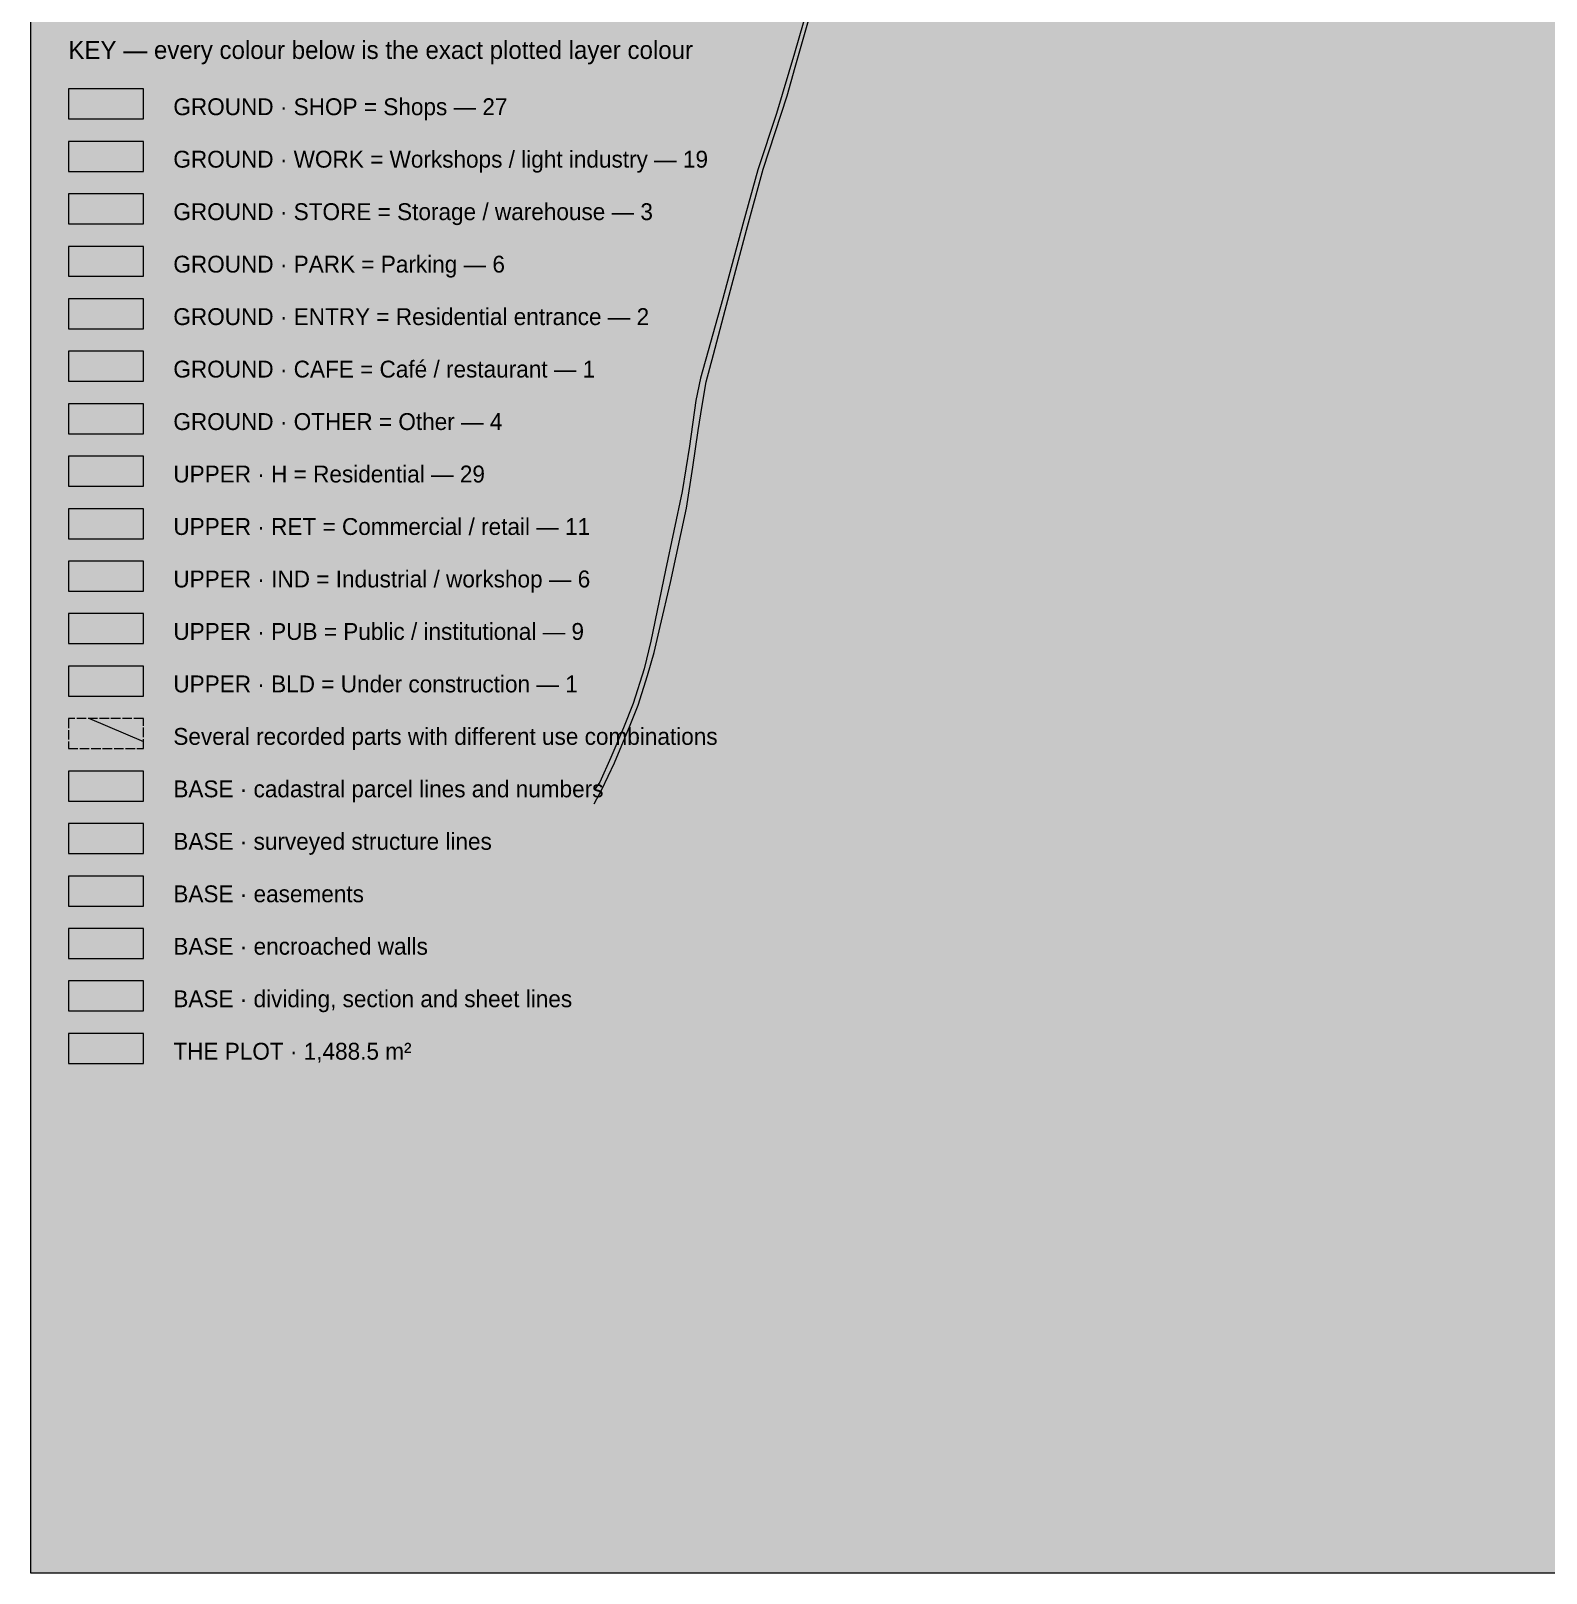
# Model space of a CAD drawing. Header units: metres. Extents: x -334141 to -333355, y -28230 to -27441.
# Drawn here: x -334064.1 to -333862, y -28229.7 to -28024 of the extents above; entities that cross this region are included whole.
import ezdxf

# ---------------------------------------------------------------- set-up
doc = ezdxf.new("R2010")
doc.units = ezdxf.units.M
doc.linetypes.add('DASHED', pattern=[1.524, 1.27, -0.254])
for name, color, linetype, lineweight, true_color in [('EB-06-KEY-GROUND-0', 7, 'CONTINUOUS', 18, 0x7c664f), ('EB-06-KEY-GROUND-1', 7, 'CONTINUOUS', 18, 0x394536), ('EB-06-KEY-GROUND-2', 7, 'CONTINUOUS', 18, 0x725d47), ('EB-06-KEY-GROUND-3', 7, 'CONTINUOUS', 18, 0x626568), ('EB-06-KEY-GROUND-4', 7, 'CONTINUOUS', 18, 0x4a5a46), ('EB-06-KEY-GROUND-5', 7, 'CONTINUOUS', 18, 0x9a856d), ('EB-06-KEY-GROUND-6', 7, 'CONTINUOUS', 18, 0x686b68), ('EB-06-KEY-UPPER-10', 7, 'CONTINUOUS', 18, 0x626568), ('EB-06-KEY-UPPER-11', 7, 'CONTINUOUS', 18, 0xc8bcac), ('EB-06-KEY-UPPER-7', 7, 'CONTINUOUS', 18, 0x4a5a46), ('EB-06-KEY-UPPER-8', 7, 'CONTINUOUS', 18, 0x7c664f), ('EB-06-KEY-UPPER-9', 7, 'CONTINUOUS', 18, 0x2b3529), ('EB-06-USE-PARCEL-MULTIPLE', 7, 'DASHED', 18, 0x4e504d), ('EB-BASE-DIVIDING', 7, 'CONTINUOUS', 18, 0xc8bcac), ('EB-BASE-EASEMENTS', 7, 'CONTINUOUS', 18, 0x71806b), ('EB-BASE-ENCROACHED', 7, 'CONTINUOUS', 18, 0x725d47), ('EB-BASE-PARCELS', 7, 'CONTINUOUS', 18, 0x8a8d90), ('EB-BASE-STRUCTURES', 7, 'CONTINUOUS', 18, 0x4e504d), ('EB-KEY-BACKGROUND', 7, 'CONTINUOUS', 0, 0xf4f2ed), ('EB-KEY-TEXT', 7, 'CONTINUOUS', 13, 0x151515), ('EB-PLOT-OUTLINE', 7, 'CONTINUOUS', 18, 0x151515)]:
    doc.layers.add(name, color=color, linetype=linetype, lineweight=lineweight, true_color=true_color)
doc.styles.add('OD-INTER', font='Inter.ttf')

msp = doc.modelspace()

# ---------------------------------------------------------------- hatches: boundary and pattern name
at = {"layer": 'EB-06-KEY-GROUND-0', "transparency": 33554656}
msp.add_hatch(color=256, dxfattribs=at).paths.add_polyline_path([(-334059.11, -28035.72), (-334049.11, -28035.72), (-334049.11, -28031.72), (-334059.11, -28031.72)])
at = {"layer": 'EB-06-KEY-GROUND-1', "transparency": 33554656}
msp.add_hatch(color=256, dxfattribs=at).paths.add_polyline_path([(-334059.11, -28042.72), (-334049.11, -28042.72), (-334049.11, -28038.72), (-334059.11, -28038.72)])
at = {"layer": 'EB-06-KEY-GROUND-2', "transparency": 33554656}
msp.add_hatch(color=256, dxfattribs=at).paths.add_polyline_path([(-334059.11, -28049.72), (-334049.11, -28049.72), (-334049.11, -28045.72), (-334059.11, -28045.72)])
at = {"layer": 'EB-06-KEY-GROUND-3', "transparency": 33554656}
msp.add_hatch(color=256, dxfattribs=at).paths.add_polyline_path([(-334059.11, -28056.72), (-334049.11, -28056.72), (-334049.11, -28052.72), (-334059.11, -28052.72)])
at = {"layer": 'EB-06-KEY-GROUND-4', "transparency": 33554656}
msp.add_hatch(color=256, dxfattribs=at).paths.add_polyline_path([(-334059.11, -28063.72), (-334049.11, -28063.72), (-334049.11, -28059.72), (-334059.11, -28059.72)])
at = {"layer": 'EB-06-KEY-GROUND-5', "transparency": 33554656}
msp.add_hatch(color=256, dxfattribs=at).paths.add_polyline_path([(-334059.11, -28070.72), (-334049.11, -28070.72), (-334049.11, -28066.72), (-334059.11, -28066.72)])
at = {"layer": 'EB-06-KEY-GROUND-6', "transparency": 33554656}
msp.add_hatch(color=256, dxfattribs=at).paths.add_polyline_path([(-334059.11, -28077.72), (-334049.11, -28077.72), (-334049.11, -28073.72), (-334059.11, -28073.72)])
at = {"layer": 'EB-06-KEY-UPPER-10', "transparency": 33554656}
msp.add_hatch(color=256, dxfattribs=at).paths.add_polyline_path([(-334059.11, -28105.72), (-334049.11, -28105.72), (-334049.11, -28101.72), (-334059.11, -28101.72)])
at = {"layer": 'EB-06-KEY-UPPER-11', "transparency": 33554656}
msp.add_hatch(color=256, dxfattribs=at).paths.add_polyline_path([(-334059.11, -28112.72), (-334049.11, -28112.72), (-334049.11, -28108.72), (-334059.11, -28108.72)])
at = {"layer": 'EB-06-KEY-UPPER-7', "transparency": 33554656}
msp.add_hatch(color=256, dxfattribs=at).paths.add_polyline_path([(-334059.11, -28084.72), (-334049.11, -28084.72), (-334049.11, -28080.72), (-334059.11, -28080.72)])
at = {"layer": 'EB-06-KEY-UPPER-8', "transparency": 33554656}
msp.add_hatch(color=256, dxfattribs=at).paths.add_polyline_path([(-334059.11, -28091.72), (-334049.11, -28091.72), (-334049.11, -28087.72), (-334059.11, -28087.72)])
at = {"layer": 'EB-06-KEY-UPPER-9', "transparency": 33554656}
msp.add_hatch(color=256, dxfattribs=at).paths.add_polyline_path([(-334059.11, -28098.72), (-334049.11, -28098.72), (-334049.11, -28094.72), (-334059.11, -28094.72)])
at = {"layer": 'EB-06-USE-PARCEL-MULTIPLE', "transparency": 33554656}
h = msp.add_hatch(dxfattribs=at)
h.set_pattern_fill('ANSI31', color=256, scale=2, angle=112)
h.paths.add_polyline_path([(-334059.11, -28119.72), (-334049.11, -28119.72), (-334049.11, -28115.72), (-334059.11, -28115.72)])
at = {"layer": 'EB-BASE-DIVIDING', "transparency": 33554656}
msp.add_hatch(color=256, dxfattribs=at).paths.add_polyline_path([(-334059.11, -28154.72), (-334049.11, -28154.72), (-334049.11, -28150.72), (-334059.11, -28150.72)])
at = {"layer": 'EB-BASE-EASEMENTS', "transparency": 33554656}
msp.add_hatch(color=256, dxfattribs=at).paths.add_polyline_path([(-334059.11, -28140.72), (-334049.11, -28140.72), (-334049.11, -28136.72), (-334059.11, -28136.72)])
at = {"layer": 'EB-BASE-ENCROACHED', "transparency": 33554656}
msp.add_hatch(color=256, dxfattribs=at).paths.add_polyline_path([(-334059.11, -28147.72), (-334049.11, -28147.72), (-334049.11, -28143.72), (-334059.11, -28143.72)])
at = {"layer": 'EB-BASE-PARCELS', "transparency": 33554656}
msp.add_hatch(color=256, dxfattribs=at).paths.add_polyline_path([(-334059.11, -28126.72), (-334049.11, -28126.72), (-334049.11, -28122.72), (-334059.11, -28122.72)])
at = {"layer": 'EB-BASE-STRUCTURES', "transparency": 33554656}
msp.add_hatch(color=256, dxfattribs=at).paths.add_polyline_path([(-334059.11, -28133.72), (-334049.11, -28133.72), (-334049.11, -28129.72), (-334059.11, -28129.72)])
at = {"layer": 'EB-KEY-BACKGROUND', "transparency": 33554687}
msp.add_hatch(color=256, dxfattribs=at).paths.add_polyline_path([(-334064.11, -28007.72), (-333479.11, -28007.72), (-333479.11, -28229.72), (-334064.11, -28229.72)])
at = {"layer": 'EB-PLOT-OUTLINE', "transparency": 33554656}
msp.add_hatch(color=256, dxfattribs=at).paths.add_polyline_path([(-334059.11, -28161.72), (-334049.11, -28161.72), (-334049.11, -28157.72), (-334059.11, -28157.72)])

# ---------------------------------------------------------------- linework, layer by layer
at = {"layer": 'EB-06-KEY-GROUND-0'}
msp.add_lwpolyline([(-334059.11, -28035.72), (-334049.11, -28035.72), (-334049.11, -28031.72), (-334059.11, -28031.72)], close=True, dxfattribs=at)
at = {"layer": 'EB-06-KEY-GROUND-1'}
msp.add_lwpolyline([(-334059.11, -28042.72), (-334049.11, -28042.72), (-334049.11, -28038.72), (-334059.11, -28038.72)], close=True, dxfattribs=at)
at = {"layer": 'EB-06-KEY-GROUND-2'}
msp.add_lwpolyline([(-334059.11, -28049.72), (-334049.11, -28049.72), (-334049.11, -28045.72), (-334059.11, -28045.72)], close=True, dxfattribs=at)
at = {"layer": 'EB-06-KEY-GROUND-3'}
msp.add_lwpolyline([(-334059.11, -28056.72), (-334049.11, -28056.72), (-334049.11, -28052.72), (-334059.11, -28052.72)], close=True, dxfattribs=at)
at = {"layer": 'EB-06-KEY-GROUND-4'}
msp.add_lwpolyline([(-334059.11, -28063.72), (-334049.11, -28063.72), (-334049.11, -28059.72), (-334059.11, -28059.72)], close=True, dxfattribs=at)
at = {"layer": 'EB-06-KEY-GROUND-5'}
msp.add_lwpolyline([(-334059.11, -28070.72), (-334049.11, -28070.72), (-334049.11, -28066.72), (-334059.11, -28066.72)], close=True, dxfattribs=at)
at = {"layer": 'EB-06-KEY-GROUND-6'}
msp.add_lwpolyline([(-334059.11, -28077.72), (-334049.11, -28077.72), (-334049.11, -28073.72), (-334059.11, -28073.72)], close=True, dxfattribs=at)
at = {"layer": 'EB-06-KEY-UPPER-10'}
msp.add_lwpolyline([(-334059.11, -28105.72), (-334049.11, -28105.72), (-334049.11, -28101.72), (-334059.11, -28101.72)], close=True, dxfattribs=at)
at = {"layer": 'EB-06-KEY-UPPER-11'}
msp.add_lwpolyline([(-334059.11, -28112.72), (-334049.11, -28112.72), (-334049.11, -28108.72), (-334059.11, -28108.72)], close=True, dxfattribs=at)
at = {"layer": 'EB-06-KEY-UPPER-7'}
msp.add_lwpolyline([(-334059.11, -28084.72), (-334049.11, -28084.72), (-334049.11, -28080.72), (-334059.11, -28080.72)], close=True, dxfattribs=at)
at = {"layer": 'EB-06-KEY-UPPER-8'}
msp.add_lwpolyline([(-334059.11, -28091.72), (-334049.11, -28091.72), (-334049.11, -28087.72), (-334059.11, -28087.72)], close=True, dxfattribs=at)
at = {"layer": 'EB-06-KEY-UPPER-9'}
msp.add_lwpolyline([(-334059.11, -28098.72), (-334049.11, -28098.72), (-334049.11, -28094.72), (-334059.11, -28094.72)], close=True, dxfattribs=at)
at = {"layer": 'EB-06-USE-PARCEL-MULTIPLE'}
msp.add_lwpolyline([(-334059.11, -28119.72), (-334049.11, -28119.72), (-334049.11, -28115.72), (-334059.11, -28115.72)], close=True, dxfattribs=at)
at = {"layer": 'EB-BASE-DIVIDING'}
for points in [[(-333948.4, -27976.37), (-333950.98, -27985.17), (-333953.35, -27994.44), (-333956.15, -28005.3), (-333959.31, -28016.59), (-333962.26, -28026.96), (-333964.67, -28035.01), (-333967.18, -28042.51), (-333969.17, -28049.78), (-333971.83, -28059.69), (-333974.81, -28070.3), (-333975.41, -28073.28), (-333976.28, -28079.36), (-333977.24, -28085.43), (-333979.49, -28095.94), (-333981.41, -28105.38), (-333982.33, -28109.07), (-333983.79, -28113.72), (-333985.07, -28116.95), (-333986.77, -28120.89), (-333988.22, -28124.19), (-333989, -28125.27)], [(-333989.01, -28127.07), (-333987.95, -28125.19), (-333986.29, -28121.6), (-333984.2, -28116.6), (-333983.13, -28113.94), (-333981.86, -28109.99), (-333980.97, -28106.91), (-333980.17, -28103.43), (-333978.82, -28097.57), (-333976.69, -28087.66), (-333975.81, -28082.2), (-333975.1, -28077.3), (-333974.6, -28073.96), (-333974.03, -28070.8), (-333973.08, -28067.14), (-333971.51, -28061.22), (-333968.66, -28050.56), (-333966.46, -28042.43), (-333963.23, -28032.64), (-333962.2, -28028.8), (-333959.88, -28020.71)]]:
    msp.add_lwpolyline(points, dxfattribs=at)
msp.add_lwpolyline([(-334059.11, -28154.72), (-334049.11, -28154.72), (-334049.11, -28150.72), (-334059.11, -28150.72)], close=True, dxfattribs=at)
at = {"layer": 'EB-BASE-EASEMENTS'}
msp.add_lwpolyline([(-334059.11, -28140.72), (-334049.11, -28140.72), (-334049.11, -28136.72), (-334059.11, -28136.72)], close=True, dxfattribs=at)
at = {"layer": 'EB-BASE-ENCROACHED'}
msp.add_lwpolyline([(-334059.11, -28147.72), (-334049.11, -28147.72), (-334049.11, -28143.72), (-334059.11, -28143.72)], close=True, dxfattribs=at)
at = {"layer": 'EB-BASE-PARCELS'}
msp.add_lwpolyline([(-334059.11, -28126.72), (-334049.11, -28126.72), (-334049.11, -28122.72), (-334059.11, -28122.72)], close=True, dxfattribs=at)
at = {"layer": 'EB-BASE-STRUCTURES'}
msp.add_lwpolyline([(-334059.11, -28133.72), (-334049.11, -28133.72), (-334049.11, -28129.72), (-334059.11, -28129.72)], close=True, dxfattribs=at)
at = {"layer": 'EB-KEY-TEXT'}
msp.add_lwpolyline([(-334064.11, -28007.72), (-333479.11, -28007.72), (-333479.11, -28229.72), (-334064.11, -28229.72)], close=True, dxfattribs=at)
at = {"layer": 'EB-PLOT-OUTLINE'}
msp.add_lwpolyline([(-334059.11, -28161.72), (-334049.11, -28161.72), (-334049.11, -28157.72), (-334059.11, -28157.72)], close=True, dxfattribs=at)

# ---------------------------------------------------------------- texts
at = {"layer": 'EB-KEY-TEXT', "style": 'OD-INTER'}
for s, height, p in [('KEY — every colour below is the exact plotted layer colour', 2.4, (-334059.11, -28027.72)), ('GROUND · SHOP = Shops — 27', 2.25, (-334045.11, -28035.22)), ('GROUND · WORK = Workshops / light industry — 19', 2.25, (-334045.11, -28042.22)), ('GROUND · STORE = Storage / warehouse — 3', 2.25, (-334045.11, -28049.22)), ('GROUND · PARK = Parking — 6', 2.25, (-334045.11, -28056.22)), ('GROUND · ENTRY = Residential entrance — 2', 2.25, (-334045.11, -28063.22)), ('GROUND · CAFE = Café / restaurant — 1', 2.25, (-334045.11, -28070.22)), ('GROUND · OTHER = Other — 4', 2.25, (-334045.11, -28077.22)), ('UPPER · H = Residential — 29', 2.25, (-334045.11, -28084.22)), ('UPPER · RET = Commercial / retail — 11', 2.25, (-334045.11, -28091.22)), ('UPPER · IND = Industrial / workshop — 6', 2.25, (-334045.11, -28098.22)), ('UPPER · PUB = Public / institutional — 9', 2.25, (-334045.11, -28105.22)), ('UPPER · BLD = Under construction — 1', 2.25, (-334045.11, -28112.22)), ('Several recorded parts with different use combinations', 2.25, (-334045.11, -28119.22)), ('BASE · cadastral parcel lines and numbers', 2.25, (-334045.11, -28126.22)), ('BASE · surveyed structure lines', 2.25, (-334045.11, -28133.22)), ('BASE · easements', 2.25, (-334045.11, -28140.22)), ('BASE · encroached walls', 2.25, (-334045.11, -28147.22)), ('BASE · dividing, section and sheet lines', 2.25, (-334045.11, -28154.22)), ('THE PLOT · 1,488.5 m²', 2.25, (-334045.11, -28161.22))]:
    msp.add_text(s, height=height, dxfattribs=at).set_placement(p)

doc.saveas('drawing.dxf')
